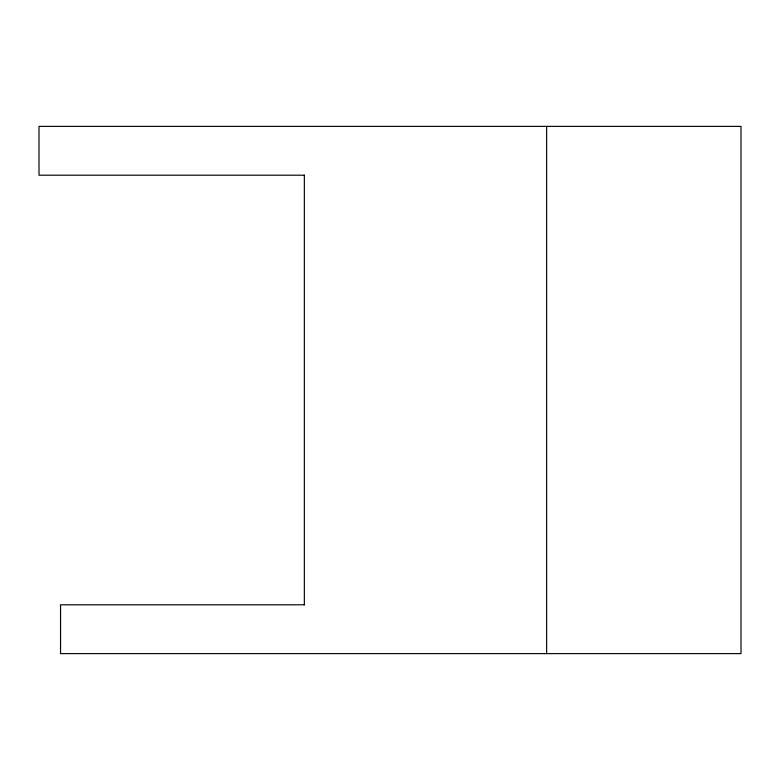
<?xml version="1.0" encoding="UTF-8"?>
<svg xmlns="http://www.w3.org/2000/svg" width="780" height="780" viewBox="0 0 780 780"><rect width="100%" height="100%" fill="white"/><g stroke="black" fill="none" stroke-linecap="round" stroke-linejoin="round"><path stroke-width="1.17" d="M304.424 175.198L39 175.198L39 126.38L741 126.38L741 653.62L60.547 653.62L60.547 604.802L304.561 604.802M546.634 126.38L546.634 653.62M304.346 175.198L304.346 604.802"/></g></svg>
